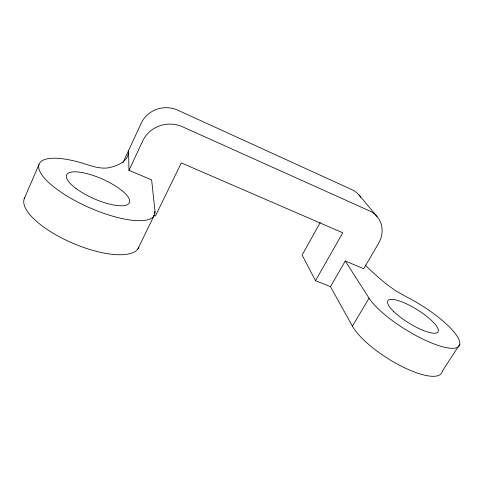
<?xml version="1.0" encoding="UTF-8"?>
<svg xmlns="http://www.w3.org/2000/svg" width="484" height="484" viewBox="0 0 484 484"><rect width="100%" height="100%" fill="white"/><g stroke="black" fill="none" stroke-linecap="round" stroke-linejoin="round"><path stroke-width="0.73" d="M24.2 198.882L38.992 164.427M122.948 162.684L141.189 123.293A27.388 26.402 1.4 0 1 177.888 110.231L351.868 189.637A25.12 22.421 -34.9 0 1 360.743 197.327M154.033 213.444L155.013 211.441L151.631 179.854L128.986 170.362L142.707 140.971A29.651 28.332 -2.8 0 1 182.492 126.778L369.449 210.849A27.037 23.722 -34.2 0 1 378.476 243.549L363.726 268.729L345.28 261.003L330.481 286.691L352.4 326.131A53.645 16.383 32.4 0 0 401.883 366.461A53.645 16.383 32.4 0 0 442.231 371.313L459.8 344.172M137.819 249.048L153.706 216.366M320.257 222.489L302.119 255.08L315.532 280.659L330.481 286.691M315.532 280.659L342.745 232.774L181.288 162.914L155.4 216.106L153.355 215.283M352.4 326.131L369.056 298.174L345.28 261.003M358.995 194.961L377.03 216.475M128.986 170.362L128.538 150.609A215.761 51.939 21.3 0 1 107.75 167.918C100.37 168.862 93.037 166.49 86.085 164.288A63.071 19.662 23.9 0 0 39.204 169.739A63.071 19.662 23.9 0 0 102.045 212.724A63.071 19.662 23.9 0 0 155.013 211.441M369.056 298.174A54.281 14.472 31.8 0 0 425.853 340.494A54.281 14.472 31.8 0 0 458.838 339.332A54.281 14.472 31.8 0 0 406.475 296.855L395.47 290.642L385.79 283.624A156.864 32.997 31.7 0 1 365.087 264.972M138.866 247.161A62.218 22.173 23.2 0 1 72.225 242.998A62.218 22.173 23.2 0 1 24.732 197.684M75.867 188.373A34.322 10.678 23.9 0 0 128.696 203.758A34.322 10.678 23.9 0 0 89.492 174.313A34.322 10.678 23.9 0 0 75.867 188.373M393.504 311.327A29.56 7.871 31.8 0 0 436.901 332.804A29.56 7.871 31.8 0 0 408.363 304.757A29.56 7.871 31.8 0 0 393.504 311.327"/></g></svg>
